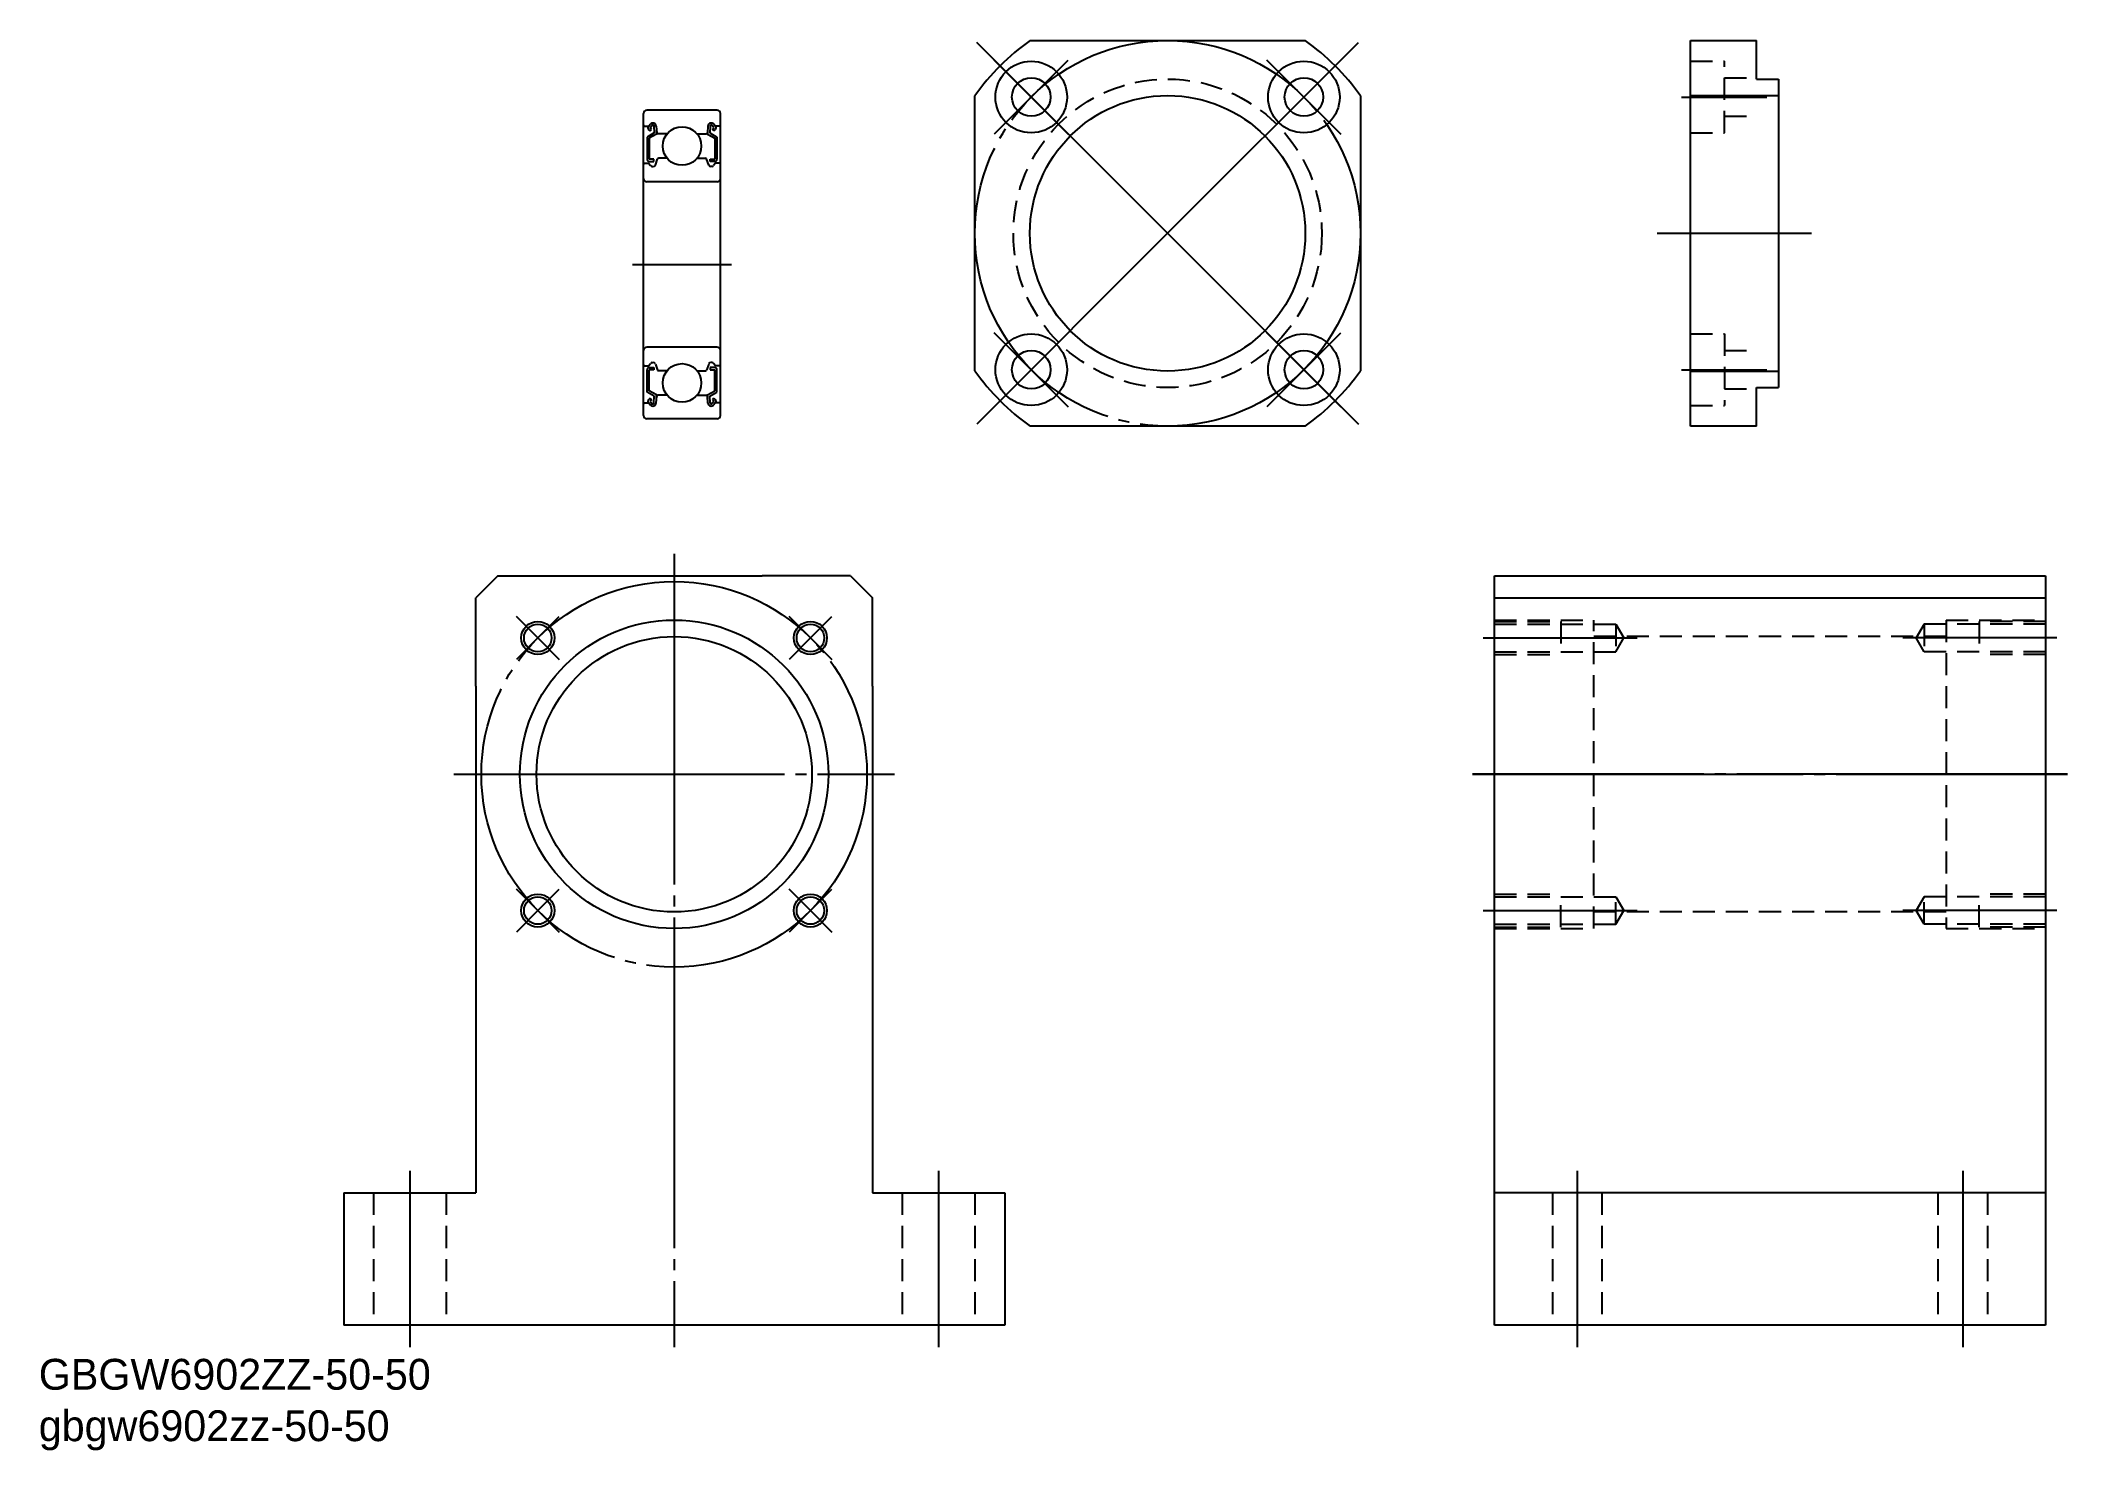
# Model space of a CAD drawing. Extents: x -140 to 44, y -36 to 92.
import ezdxf

# ---------------------------------------------------------------- set-up
doc = ezdxf.new("R2010")
doc.units = 0
doc.linetypes.add('CENTER', pattern=[33, 30, -1, 1, -1])
doc.linetypes.add('DASHED', pattern=[3, 2, -1])
doc.layers.get('0').update_dxf_attribs({"linetype": 'CONTINUOUS'})
doc.layers.add('CENTER', color=7, linetype='CONTINUOUS')

# ---------------------------------------------------------------- blocks, each defined once
blk = doc.blocks.new('*U2')
at = {"linetype": 'CONTINUOUS'}
for s, p in [('GBGW6902ZZ-50-50', (-139.88, -30.29)), ('gbgw6902zz-50-50', (-139.88, -34.96))]:
    blk.add_text(s, height=2.8, dxfattribs=at).set_placement(p)

msp = doc.modelspace()

# ---------------------------------------------------------------- linework, layer by layer
at = {"color": 7, "linetype": 'CONTINUOUS'}
for p, q in [((-49.9, 92.17), (-24.92, 92.17)), ((10.04, 92.17), (16.04, 92.17)), ((10.04, 57.17), (10.04, 92.17)), ((16.04, 88.67), (16.04, 92.17)), ((16.04, 88.67), (18.04, 88.67)), ((18.04, 88.67), (18.04, 60.67)), ((-54.91, 62.18), (-54.91, 87.16)), ((-19.91, 87.16), (-19.91, 62.18)), ((10.04, 87.17), (18.04, 87.17)), ((10.04, 62.17), (18.04, 62.17)), ((16.04, 60.67), (18.04, 60.67)), ((16.04, 57.17), (16.04, 60.67)), ((-24.92, 57.17), (-49.9, 57.17)), ((16.04, 57.17), (10.04, 57.17)), ((-98.2, 43.57), (-100.2, 41.57)), ((-98.2, 43.57), (-90.2, 43.57)), ((-90.2, 43.57), (-74.2, 43.57)), ((-66.2, 43.57), (-74.2, 43.57)), ((-66.2, 43.57), (-64.2, 41.57)), ((-7.73, -24.43), (-7.73, 43.57)), ((-7.73, 43.57), (42.27, 43.57)), ((42.27, 43.57), (42.27, -24.43)), ((-100.2, 33.57), (-100.2, 41.57)), ((-64.2, 33.57), (-64.2, 41.57)), ((-7.73, 41.57), (42.27, 41.57)), ((-100.2, 33.57), (-100.2, -12.43)), ((-64.2, 33.57), (-64.2, -12.43)), ((-112.2, -12.43), (-112.2, -24.43)), ((-112.2, -12.43), (-100.2, -12.43)), ((-64.2, -12.43), (-52.2, -12.43)), ((-52.2, -12.43), (-52.2, -24.43)), ((42.27, -12.43), (-7.73, -12.43)), ((-52.2, -24.43), (-112.2, -24.43)), ((42.27, -24.43), (-7.73, -24.43))]:
    msp.add_line(p, q, dxfattribs=at)
at = {"color": 3, "linetype": 'DASHED'}
for p, q in [((10.04, 90.29), (13.14, 90.29)), ((13.14, 83.79), (13.14, 90.29)), ((13.14, 88.79), (16.04, 88.79)), ((13.14, 85.29), (16.04, 85.29)), ((10.04, 83.79), (13.14, 83.79)), ((10.04, 65.54), (13.14, 65.54)), ((13.14, 65.54), (13.14, 59.04)), ((13.14, 64.04), (16.04, 64.04)), ((10.04, 59.04), (13.14, 59.04)), ((13.14, 60.54), (16.04, 60.54)), ((-7.73, 39.57), (1.27, 39.57)), ((-7.73, 39.44), (-1.73, 39.44)), ((-7.73, 39.19), (3.27, 39.19)), ((-1.73, 39.44), (-1.73, 36.44)), ((1.27, 11.57), (1.27, 39.57)), ((3.27, 39.19), (3.99, 37.94)), ((3.27, 39.19), (3.27, 36.69)), ((31.27, 39.19), (30.55, 37.94)), ((42.27, 39.19), (31.27, 39.19)), ((31.27, 39.19), (31.27, 36.69)), ((33.27, 39.57), (33.27, 11.57)), ((33.27, 39.57), (42.27, 39.57)), ((42.27, 39.44), (36.27, 39.44)), ((36.27, 39.44), (36.27, 36.44)), ((33.27, 38.07), (1.27, 38.07)), ((3.27, 36.69), (3.99, 37.94)), ((31.27, 36.69), (30.55, 37.94)), ((-7.73, 36.69), (3.27, 36.69)), ((-7.73, 36.44), (-1.73, 36.44)), ((42.27, 36.69), (31.27, 36.69)), ((42.27, 36.44), (36.27, 36.44)), ((-7.73, 14.7), (-1.73, 14.7)), ((-7.73, 14.45), (3.27, 14.45)), ((-1.73, 11.7), (-1.73, 14.7)), ((33.27, 13.07), (1.27, 13.07)), ((3.27, 14.45), (3.99, 13.2)), ((3.27, 11.95), (3.27, 14.45)), ((3.27, 11.95), (3.99, 13.2)), ((31.27, 14.45), (30.55, 13.2)), ((31.27, 11.95), (30.55, 13.2)), ((42.27, 14.45), (31.27, 14.45)), ((31.27, 11.95), (31.27, 14.45)), ((42.27, 14.7), (36.27, 14.7)), ((36.27, 11.7), (36.27, 14.7)), ((-7.73, 11.95), (3.27, 11.95)), ((-7.73, 11.7), (-1.73, 11.7)), ((-7.73, 11.57), (1.27, 11.57)), ((42.27, 11.95), (31.27, 11.95)), ((33.27, 11.57), (42.27, 11.57)), ((42.27, 11.7), (36.27, 11.7)), ((-109.5, -12.43), (-109.5, -24.43)), ((-102.9, -12.43), (-102.9, -24.43)), ((-61.5, -12.43), (-61.5, -24.43)), ((-54.9, -12.43), (-54.9, -24.43)), ((-2.48, -12.43), (-2.48, -24.43)), ((2.02, -12.43), (2.02, -24.43)), ((32.52, -12.43), (32.52, -24.43)), ((37.02, -12.43), (37.02, -24.43))]:
    msp.add_line(p, q, dxfattribs=at)
for p, q in [((-84.99, 58.14), (-84.99, 85.54)), ((-78.29, 85.84), (-84.69, 85.84)), ((-77.99, 58.14), (-77.99, 85.54)), ((-84.89, 84.39), (-84.53, 84.39)), ((-84.01, 83.79), (-84.66, 83.41)), ((-84.66, 83.41), (-84.66, 81.39)), ((-84.54, 84.37), (-84.37, 84.58)), ((-84.39, 83.96), (-84.53, 84.1)), ((-83.81, 83.67), (-84.46, 83.3)), ((-84.46, 83.3), (-84.46, 81.39)), ((-84.39, 84.24), (-84.22, 84.45)), ((-84.25, 84.1), (-84.39, 84.24)), ((-84.39, 83.96), (-84.25, 84.1)), ((-84.04, 84.39), (-84.01, 83.79)), ((-83.84, 84.41), (-83.79, 83.78)), ((-83.81, 84.03), (-83.81, 83.67)), ((-82.85, 83.69), (-83.69, 83.69)), ((-80.13, 83.69), (-79.29, 83.69)), ((-79.14, 84.41), (-79.19, 83.78)), ((-79.17, 84.03), (-79.17, 83.67)), ((-79.17, 83.67), (-78.52, 83.3)), ((-78.94, 84.39), (-78.97, 83.79)), ((-78.97, 83.79), (-78.32, 83.41)), ((-78.59, 84.24), (-78.76, 84.45)), ((-78.73, 84.1), (-78.59, 84.24)), ((-78.59, 83.96), (-78.73, 84.1)), ((-78.44, 84.37), (-78.61, 84.58)), ((-78.59, 83.96), (-78.45, 84.1)), ((-78.52, 83.3), (-78.52, 81.39)), ((-78.09, 84.39), (-78.45, 84.39)), ((-78.32, 83.41), (-78.32, 81.39)), ((-84.89, 81.04), (-84.54, 81.04)), ((-84.54, 81.04), (-84.35, 80.81)), ((-84.06, 81.39), (-84.46, 81.39)), ((-84.46, 81.19), (-84.06, 81.19)), ((-84.06, 81.19), (-84.06, 81.39)), ((-83.91, 80.87), (-83.71, 81.42)), ((-82.85, 81.49), (-83.61, 81.49)), ((-80.13, 81.49), (-79.36, 81.49)), ((-79.07, 80.87), (-79.27, 81.42)), ((-78.92, 81.39), (-78.52, 81.39)), ((-78.92, 81.19), (-78.92, 81.39)), ((-78.52, 81.19), (-78.92, 81.19)), ((-78.44, 81.04), (-78.63, 80.81)), ((-78.09, 81.04), (-78.44, 81.04)), ((-78.29, 79.34), (-84.69, 79.34)), ((-84.19, 80.74), (-84.1, 80.74)), ((-78.78, 80.74), (-78.88, 80.74)), ((-84.89, 62.64), (-84.54, 62.64)), ((-78.29, 64.34), (-84.69, 64.34)), ((-84.54, 62.64), (-84.35, 62.86)), ((-84.19, 62.94), (-84.1, 62.94)), ((-83.91, 62.8), (-83.71, 62.25)), ((-79.07, 62.8), (-79.27, 62.25)), ((-78.78, 62.94), (-78.88, 62.94)), ((-78.44, 62.64), (-78.63, 62.86)), ((-78.09, 62.64), (-78.44, 62.64)), ((-84.66, 60.26), (-84.66, 62.29)), ((-84.46, 62.49), (-84.06, 62.49)), ((-84.06, 62.29), (-84.46, 62.29)), ((-84.46, 60.38), (-84.46, 62.29)), ((-84.06, 62.49), (-84.06, 62.29)), ((-82.85, 62.19), (-83.61, 62.19)), ((-80.13, 62.19), (-79.36, 62.19)), ((-78.52, 62.49), (-78.92, 62.49)), ((-78.92, 62.49), (-78.92, 62.29)), ((-78.92, 62.29), (-78.52, 62.29)), ((-78.52, 60.38), (-78.52, 62.29)), ((-78.32, 60.26), (-78.32, 62.29)), ((-84.89, 59.29), (-84.53, 59.29)), ((-84.01, 59.88), (-84.66, 60.26)), ((-84.54, 59.3), (-84.37, 59.1)), ((-84.39, 59.71), (-84.53, 59.57)), ((-83.81, 60), (-84.46, 60.38)), ((-84.39, 59.71), (-84.25, 59.57)), ((-84.25, 59.57), (-84.39, 59.43)), ((-84.39, 59.43), (-84.22, 59.23)), ((-84.04, 59.28), (-84.01, 59.88)), ((-83.84, 59.26), (-83.79, 59.89)), ((-83.81, 59.64), (-83.81, 60)), ((-82.85, 59.99), (-83.69, 59.99)), ((-83.27, 59.99), (-83.27, 59.99)), ((-83.06, 59.99), (-83.06, 59.99)), ((-80.13, 59.99), (-79.29, 59.99)), ((-79.14, 59.26), (-79.19, 59.89)), ((-79.17, 60), (-78.52, 60.38)), ((-79.17, 59.64), (-79.17, 60)), ((-78.97, 59.88), (-78.32, 60.26)), ((-78.94, 59.28), (-78.97, 59.88)), ((-78.59, 59.43), (-78.76, 59.23)), ((-78.59, 59.71), (-78.73, 59.57)), ((-78.73, 59.57), (-78.59, 59.43)), ((-78.44, 59.3), (-78.61, 59.1)), ((-78.59, 59.71), (-78.45, 59.57)), ((-78.09, 59.29), (-78.45, 59.29)), ((-78.29, 57.84), (-84.69, 57.84))]:
    msp.add_line(p, q)
at = {"color": 7, "linetype": 'CONTINUOUS'}
for centre, radius in [((-49.79, 87.04), 3.25), ((-25.04, 87.04), 3.25), ((-49.79, 87.04), 1.75), ((-25.04, 87.04), 1.75), ((-37.41, 74.67), 12.5), ((-49.79, 62.29), 3.25), ((-25.04, 62.29), 3.25), ((-49.79, 62.29), 1.75), ((-25.04, 62.29), 1.75), ((-82.2, 25.57), 14), ((-94.58, 37.94), 1.5), ((-94.58, 37.94), 1.25), ((-94.58, 37.94), 1.25), ((-69.83, 37.94), 1.25), ((-82.2, 25.57), 12.5), ((-94.58, 13.2), 1.25), ((-69.83, 13.2), 1.25)]:
    msp.add_circle(centre, radius, dxfattribs=at)
at = {"color": 3, "linetype": 'DASHED'}
msp.add_circle((-37.41, 74.67), 14, dxfattribs=at)
for centre in [(-81.49, 82.59), (-81.49, 61.09)]:
    msp.add_circle(centre, 1.75)
at = {"color": 3, "linetype": 'CONTINUOUS'}
for centre in [(-94.58, 37.94), (-69.83, 37.94), (-94.58, 13.2), (-69.83, 13.2)]:
    msp.add_circle(centre, 1.5, dxfattribs=at)
at = {"color": 7, "linetype": 'CONTINUOUS'}
for start, end in [(125.516, 144.484), (35.516, 54.484), (215.516, 234.484), (305.516, 324.484)]:
    msp.add_arc((-37.41, 74.67), 21.5, start, end, dxfattribs=at)
for centre, radius, start, end in [((-84.69, 85.54), 0.3, 90, 180), ((-84.14, 84.38), 0.3, 4.9347, 140.1364), ((-78.84, 84.38), 0.3, 39.8636, 175.0653), ((-78.29, 85.54), 0.3, 0, 90), ((-84.89, 84.49), 0.1, 180, 270), ((-84.39, 84.24), 0.2, 140.1364, 224.998), ((-84.14, 84.38), 0.1, 3.1017, 139.9503), ((-83.69, 83.79), 0.1, 184.9347, 270), ((-79.29, 83.79), 0.1, 270, 355.0653), ((-78.84, 84.38), 0.1, 40.0497, 176.8983), ((-78.59, 84.24), 0.2, 315.002, 39.8636), ((-78.09, 84.49), 0.1, 270, 0), ((-84.89, 80.94), 0.1, 90, 180), ((-84.46, 81.39), 0.2, 180, 270), ((-83.61, 81.39), 0.1, 90, 159.9926), ((-79.36, 81.39), 0.1, 20.0074, 90), ((-78.52, 81.39), 0.2, 270, 0), ((-78.09, 80.94), 0.1, 0, 90), ((-84.69, 79.64), 0.3, 180, 270), ((-84.19, 80.94), 0.2, 219.9772, 270), ((-84.1, 80.94), 0.2, 270, 339.9926), ((-78.88, 80.94), 0.2, 200.0074, 270), ((-78.78, 80.94), 0.2, 270, 320.0228), ((-78.29, 79.64), 0.3, 270, 0), ((-84.69, 64.04), 0.3, 90, 180), ((-84.89, 62.74), 0.1, 180, 270), ((-84.19, 62.74), 0.2, 90, 140.0228), ((-84.1, 62.74), 0.2, 20.0074, 90), ((-78.88, 62.74), 0.2, 90, 159.9926), ((-78.78, 62.74), 0.2, 39.9772, 90), ((-78.29, 64.04), 0.3, 0, 90), ((-78.09, 62.74), 0.1, 270, 0), ((-84.46, 62.29), 0.2, 90, 180), ((-83.61, 62.29), 0.1, 200.0074, 270), ((-79.36, 62.29), 0.1, 270, 339.9926), ((-78.52, 62.29), 0.2, 0, 90), ((-84.89, 59.19), 0.1, 90, 180), ((-84.39, 59.43), 0.2, 135.002, 219.8636), ((-84.14, 59.29), 0.3, 219.8636, 355.0653), ((-84.14, 59.29), 0.1, 220.0497, 356.8983), ((-83.69, 59.89), 0.1, 90, 175.0653), ((-79.29, 59.89), 0.1, 4.9347, 90), ((-78.84, 59.29), 0.3, 184.9347, 320.1364), ((-78.84, 59.29), 0.1, 183.1017, 319.9503), ((-78.59, 59.43), 0.2, 320.1364, 44.998), ((-78.09, 59.19), 0.1, 0, 90), ((-84.69, 58.14), 0.3, 180, 270), ((-78.29, 58.14), 0.3, 270, 0)]:
    msp.add_arc(centre, radius, start, end)
at = {"layer": 'CENTER', "color": 1, "linetype": 'CENTER'}
for p, q in [((-37.41, 74.67), (-54.74, 91.99)), ((-49.79, 87.04), (-53.15, 90.4)), ((-49.79, 87.04), (-46.43, 90.4)), ((-37.41, 74.67), (-20.09, 91.99)), ((-25.04, 87.04), (-28.4, 90.4)), ((-25.04, 87.04), (-21.68, 90.4)), ((-49.79, 87.04), (-53.15, 83.68)), ((-49.79, 87.04), (-46.43, 83.68)), ((-25.04, 87.04), (-28.4, 83.68)), ((-25.04, 87.04), (-21.68, 83.68)), ((9.24, 87.04), (16.97, 87.04)), ((-37.41, 74.67), (-54.74, 57.34)), ((-37.41, 74.67), (-20.09, 57.34)), ((7.04, 74.67), (21.04, 74.67)), ((-85.99, 71.84), (-76.99, 71.84)), ((-49.79, 62.29), (-53.15, 65.65)), ((-49.79, 62.29), (-46.43, 65.65)), ((-25.04, 62.29), (-28.4, 65.65)), ((-25.04, 62.29), (-21.68, 65.65)), ((-49.79, 62.29), (-53.15, 58.93)), ((-49.79, 62.29), (-46.43, 58.93)), ((-25.04, 62.29), (-28.4, 58.93)), ((-25.04, 62.29), (-21.68, 58.93)), ((9.24, 62.29), (16.97, 62.29)), ((-82.2, 45.57), (-82.2, -26.43)), ((-94.58, 37.94), (-96.52, 39.89)), ((-94.58, 37.94), (-96.52, 39.89)), ((-94.58, 37.94), (-92.63, 39.89)), ((-94.58, 37.94), (-92.63, 39.89)), ((-69.83, 37.94), (-71.77, 39.89)), ((-69.83, 37.94), (-67.88, 39.89)), ((-94.58, 37.94), (-96.52, 36)), ((-94.58, 37.94), (-96.52, 36)), ((-94.58, 37.94), (-92.63, 36)), ((-94.58, 37.94), (-92.63, 36)), ((-69.83, 37.94), (-71.77, 36)), ((-69.83, 37.94), (-67.88, 36)), ((-8.78, 37.94), (3.99, 37.94)), ((-8.78, 37.94), (5.21, 37.94)), ((43.32, 37.94), (29.34, 37.94)), ((43.32, 37.94), (30.55, 37.94)), ((-102.2, 25.57), (-62.2, 25.57)), ((-9.73, 25.57), (44.27, 25.57)), ((44.27, 25.57), (-9.73, 25.57)), ((-94.58, 13.2), (-96.52, 15.14)), ((-94.58, 13.2), (-92.63, 15.14)), ((-69.83, 13.2), (-71.77, 15.14)), ((-69.83, 13.2), (-67.88, 15.14)), ((-94.58, 13.2), (-96.52, 11.25)), ((-94.58, 13.2), (-92.63, 11.25)), ((-69.83, 13.2), (-71.77, 11.25)), ((-69.83, 13.2), (-67.88, 11.25)), ((-8.78, 13.2), (3.99, 13.2)), ((-8.78, 13.2), (5.21, 13.2)), ((43.32, 13.2), (29.34, 13.2)), ((43.32, 13.2), (30.55, 13.2)), ((-106.2, -10.43), (-106.2, -26.43)), ((-58.2, -10.43), (-58.2, -26.43)), ((-0.23, -10.43), (-0.23, -26.43)), ((34.77, -10.43), (34.77, -26.43))]:
    msp.add_line(p, q, dxfattribs=at)
for centre in [(-37.41, 74.67), (-82.2, 25.57)]:
    msp.add_circle(centre, 17.5, dxfattribs=at)

# ---------------------------------------------------------------- block references
at = {"linetype": 'CONTINUOUS'}
msp.add_blockref('*U2', (0, 0), dxfattribs=at)

doc.saveas('drawing.dxf')
